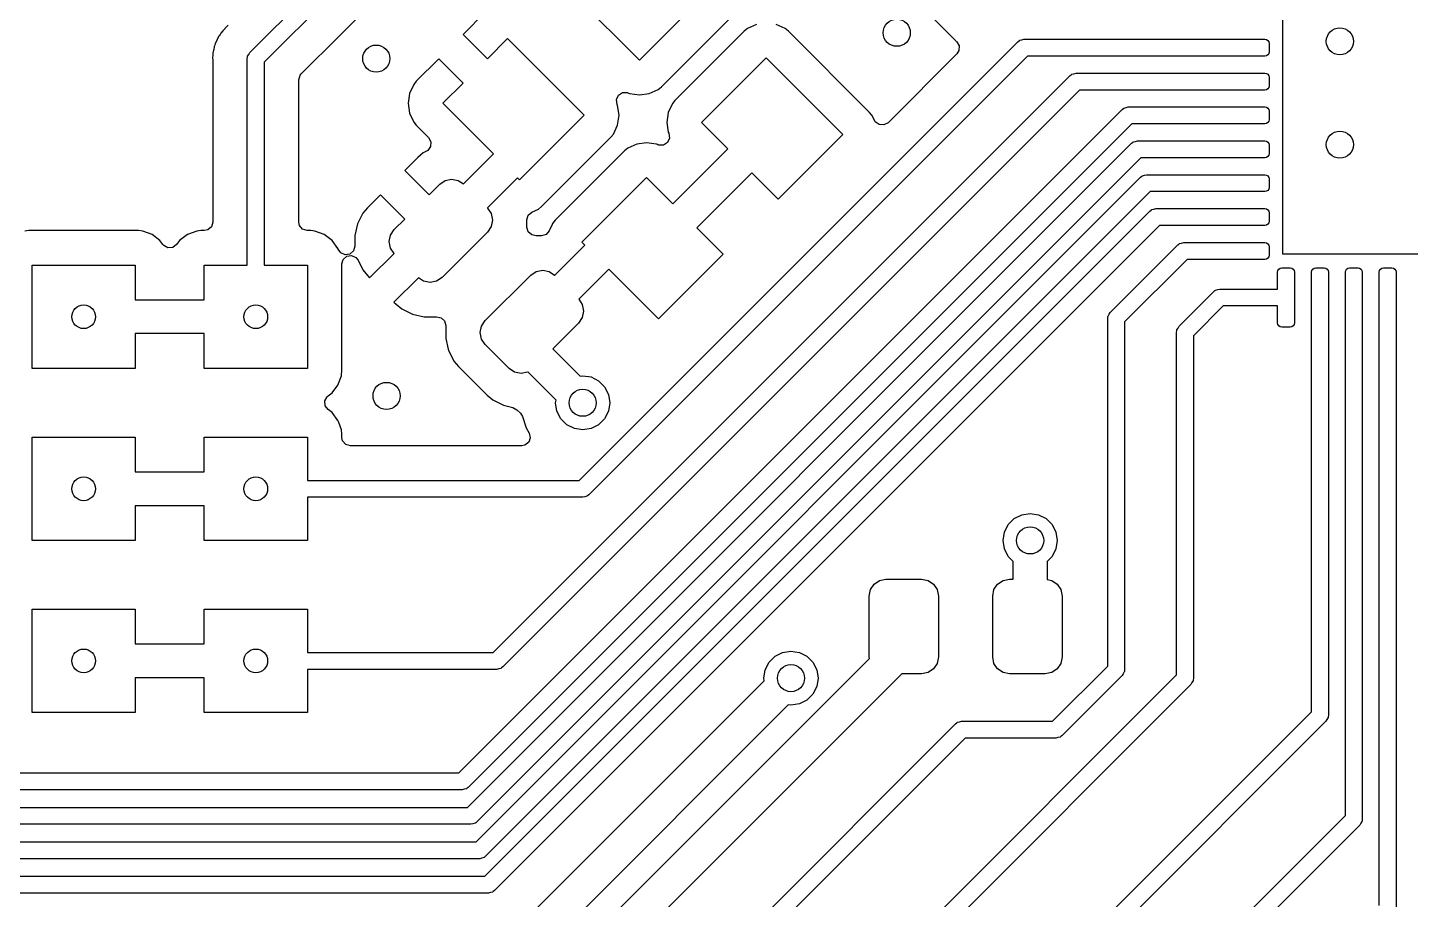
# Model space of a CAD drawing. Extents: x 6.2 to 8.58, y -5.58 to -4.
# Drawn here: x 7.077 to 7.881, y -5.279 to -4.772 of the extents above; entities that cross this region are included whole.
import ezdxf

# ---------------------------------------------------------------- set-up
doc = ezdxf.new("R2010")
doc.units = 0
doc.header["$MEASUREMENT"] = 0
doc.layers.add('BLACK', color=7, linetype='CONTINUOUS')

msp = doc.modelspace()

# ---------------------------------------------------------------- linework, layer by layer
at = {"layer": 'BLACK', "linetype": 'CONTINUOUS'}
for p, q in [((7.20652, -4.78652), (7.34652, -4.64652)), ((7.35204, -4.65492), (7.21492, -4.79204)), ((7.23639, -4.79888), (7.35888, -4.67639)), ((7.80676, -4.90374), (7.80676, -4.68326)), ((7.43291, -4.7909), (7.38837, -4.74636)), ((7.47049, -4.75331), (7.43291, -4.7909)), ((7.59188, -4.75465), (7.6165, -4.77927)), ((7.34357, -4.76288), (7.33049, -4.77595)), ((7.19206, -4.77267), (7.19125, -4.77347)), ((7.19211, -4.77261), (7.19206, -4.77267)), ((7.19398, -4.77063), (7.19211, -4.77261)), ((7.44571, -4.80641), (7.486, -4.76612)), ((7.49575, -4.77249), (7.49388, -4.774)), ((7.50099, -4.7701), (7.49575, -4.77249)), ((7.51762, -4.77249), (7.51238, -4.7701)), ((7.51949, -4.774), (7.51762, -4.77249)), ((7.51762, -4.77249), (7.51762, -4.77249)), ((7.51762, -4.77249), (7.51762, -4.77249)), ((7.18663, -4.78075), (7.18643, -4.78152)), ((7.18752, -4.77912), (7.18663, -4.78075)), ((7.18663, -4.78075), (7.18663, -4.78075)), ((7.18762, -4.77891), (7.18752, -4.77912)), ((7.18836, -4.7772), (7.18762, -4.77891)), ((7.18885, -4.77657), (7.18836, -4.7772)), ((7.18928, -4.77592), (7.18885, -4.77657)), ((7.18966, -4.77522), (7.18928, -4.77592)), ((7.19093, -4.77387), (7.18966, -4.77522)), ((7.18966, -4.77522), (7.18966, -4.77522)), ((7.19109, -4.77369), (7.19093, -4.77387)), ((7.19125, -4.77347), (7.19109, -4.77369)), ((7.33049, -4.77595), (7.33049, -4.77595)), ((7.33049, -4.77595), (7.34464, -4.79009)), ((7.34464, -4.79009), (7.35636, -4.77837)), ((7.35636, -4.77837), (7.4009, -4.82291)), ((7.39796, -5.03508), (7.65286, -4.78018)), ((7.49388, -4.774), (7.45359, -4.81429)), ((7.49388, -4.774), (7.49388, -4.774)), ((7.56674, -4.82124), (7.51949, -4.774)), ((7.51949, -4.774), (7.51949, -4.774)), ((7.6165, -4.77927), (7.61689, -4.77976)), ((7.61689, -4.77976), (7.6169, -4.77976)), ((7.6169, -4.77976), (7.6171, -4.78)), ((7.6171, -4.78), (7.61731, -4.78019)), ((7.61731, -4.78019), (7.61872, -4.7826)), ((7.65286, -4.78018), (7.65357, -4.77965)), ((7.65357, -4.77965), (7.65368, -4.77952)), ((7.65368, -4.77952), (7.65379, -4.77949)), ((7.65379, -4.77949), (7.65398, -4.77934)), ((7.65398, -4.77934), (7.65517, -4.77908)), ((7.65517, -4.77908), (7.65634, -4.77874)), ((7.65634, -4.77874), (7.78167, -4.77874)), ((7.78167, -4.77874), (7.79643, -4.77874)), ((7.79643, -4.77874), (7.79737, -4.77892)), ((7.79737, -4.77892), (7.79817, -4.77946)), ((7.79817, -4.77946), (7.7987, -4.78026)), ((7.7987, -4.78026), (7.79889, -4.7812)), ((7.185, -4.78842), (7.18487, -4.78921)), ((7.18506, -4.78765), (7.185, -4.78842)), ((7.18552, -4.78505), (7.18506, -4.78685)), ((7.18506, -4.78685), (7.18506, -4.78765)), ((7.18557, -4.78482), (7.18552, -4.78505)), ((7.18586, -4.78299), (7.18557, -4.78482)), ((7.18618, -4.78225), (7.18586, -4.78299)), ((7.18643, -4.78152), (7.18618, -4.78225)), ((7.20519, -4.78895), (7.20524, -4.78886)), ((7.2052, -4.78913), (7.20519, -4.78895)), ((7.20524, -4.78886), (7.20528, -4.78861)), ((7.20528, -4.78861), (7.20594, -4.78759)), ((7.20594, -4.78759), (7.20652, -4.78652)), ((7.65838, -4.78858), (7.40348, -5.04348)), ((7.61742, -4.78731), (7.57749, -4.82724)), ((7.61861, -4.78539), (7.61742, -4.78731)), ((7.61872, -4.7826), (7.61861, -4.78539)), ((7.7669, -4.78858), (7.65838, -4.78858)), ((7.79643, -4.78858), (7.7669, -4.78858)), ((7.79737, -4.78839), (7.79643, -4.78858)), ((7.79817, -4.78786), (7.79737, -4.78839)), ((7.7987, -4.78706), (7.79817, -4.78786)), ((7.79889, -4.78612), (7.7987, -4.78706)), ((7.79889, -4.7812), (7.79889, -4.78612)), ((7.18487, -4.78921), (7.18487, -4.78921)), ((7.18487, -4.78921), (7.18505, -4.79106)), ((7.18505, -4.79106), (7.18506, -4.79129)), ((7.18506, -4.79129), (7.18506, -4.88502)), ((7.20508, -4.79), (7.2052, -4.78913)), ((7.20508, -4.91), (7.20508, -4.79)), ((7.21492, -4.79204), (7.21492, -4.91)), ((7.31635, -4.79009), (7.30328, -4.80316)), ((7.33049, -4.80423), (7.31635, -4.79009)), ((7.31635, -4.79009), (7.31635, -4.79009)), ((7.4691, -4.82709), (7.50669, -4.78951)), ((7.50669, -4.78951), (7.55123, -4.83405)), ((7.23494, -4.80239), (7.23573, -4.7997)), ((7.23494, -4.88502), (7.23494, -4.80239)), ((7.23573, -4.7997), (7.23639, -4.79888)), ((7.30177, -4.80503), (7.29939, -4.81026)), ((7.30328, -4.80316), (7.30177, -4.80503)), ((7.30328, -4.80316), (7.30328, -4.80316)), ((7.31877, -4.81595), (7.33049, -4.80423)), ((7.34796, -5.13508), (7.68318, -4.79986)), ((7.68318, -4.79986), (7.68388, -4.79934)), ((7.68388, -4.79934), (7.684, -4.7992)), ((7.684, -4.7992), (7.6841, -4.79917)), ((7.6841, -4.79917), (7.6843, -4.79902)), ((7.6843, -4.79902), (7.68549, -4.79876)), ((7.68549, -4.79876), (7.68666, -4.79842)), ((7.68666, -4.79842), (7.78167, -4.79842)), ((7.78167, -4.79842), (7.79643, -4.79842)), ((7.79643, -4.79842), (7.79737, -4.79861)), ((7.79737, -4.79861), (7.79817, -4.79914)), ((7.79817, -4.79914), (7.7987, -4.79994)), ((7.7987, -4.79994), (7.79889, -4.80088)), ((7.79889, -4.80088), (7.79889, -4.8058)), ((7.29939, -4.81026), (7.29857, -4.81595)), ((7.6887, -4.80826), (7.35348, -5.14348)), ((7.4196, -4.81381), (7.42076, -4.81127)), ((7.42076, -4.81127), (7.42311, -4.80976)), ((7.42311, -4.80976), (7.4259, -4.80976)), ((7.4259, -4.80976), (7.42657, -4.81001)), ((7.42657, -4.81001), (7.42721, -4.8103)), ((7.42721, -4.8103), (7.43291, -4.81112)), ((7.43291, -4.81112), (7.43861, -4.8103)), ((7.43861, -4.8103), (7.44385, -4.80791)), ((7.44385, -4.80791), (7.44571, -4.80641)), ((7.7669, -4.80826), (7.6887, -4.80826)), ((7.79643, -4.80826), (7.7669, -4.80826)), ((7.79737, -4.80808), (7.79643, -4.80826)), ((7.79817, -4.80754), (7.79737, -4.80808)), ((7.7987, -4.80674), (7.79817, -4.80754)), ((7.79889, -4.8058), (7.7987, -4.80674)), ((7.29857, -4.81595), (7.29939, -4.82165)), ((7.3482, -4.84538), (7.31877, -4.81595)), ((7.32796, -5.20508), (7.71349, -4.81955)), ((7.41999, -4.81658), (7.4196, -4.81381)), ((7.42028, -4.81722), (7.41999, -4.81658)), ((7.4211, -4.82291), (7.42028, -4.81722)), ((7.42028, -4.81722), (7.42028, -4.81722)), ((7.45209, -4.81615), (7.4497, -4.82139)), ((7.45359, -4.81429), (7.45209, -4.81615)), ((7.45359, -4.81429), (7.45359, -4.81429)), ((7.71349, -4.81955), (7.7142, -4.81902)), ((7.7142, -4.81902), (7.71431, -4.81889)), ((7.71431, -4.81889), (7.71441, -4.81886)), ((7.71441, -4.81886), (7.71461, -4.81871)), ((7.71461, -4.81871), (7.7158, -4.81845)), ((7.7158, -4.81845), (7.71697, -4.81811)), ((7.71697, -4.81811), (7.78167, -4.81811)), ((7.78167, -4.81811), (7.79643, -4.81811)), ((7.79643, -4.81811), (7.79737, -4.81829)), ((7.79737, -4.81829), (7.79817, -4.81883)), ((7.79817, -4.81883), (7.7987, -4.81963)), ((7.7987, -4.81963), (7.79889, -4.82057)), ((7.79889, -4.82057), (7.79889, -4.82549)), ((7.29939, -4.82165), (7.30177, -4.82688)), ((7.30177, -4.82688), (7.30328, -4.82874)), ((7.30328, -4.82874), (7.30328, -4.82874)), ((7.30328, -4.82874), (7.31045, -4.83592)), ((7.71901, -4.82795), (7.33348, -5.21348)), ((7.4009, -4.82291), (7.36331, -4.86049)), ((7.4179, -4.83384), (7.42028, -4.8286)), ((7.42028, -4.8286), (7.4211, -4.82291)), ((7.4497, -4.82139), (7.44888, -4.82709)), ((7.44888, -4.82709), (7.4497, -4.83279)), ((7.48441, -4.8424), (7.4691, -4.82709)), ((7.56674, -4.82125), (7.56674, -4.82124)), ((7.56808, -4.82291), (7.56674, -4.82125)), ((7.56824, -4.82311), (7.56808, -4.82291)), ((7.56883, -4.82441), (7.56824, -4.82311)), ((7.56947, -4.82579), (7.56883, -4.82441)), ((7.57001, -4.82671), (7.56947, -4.82579)), ((7.57225, -4.82838), (7.57001, -4.82671)), ((7.57503, -4.82858), (7.57225, -4.82838)), ((7.57749, -4.82724), (7.57503, -4.82858)), ((7.7669, -4.82795), (7.71901, -4.82795)), ((7.79643, -4.82795), (7.7669, -4.82795)), ((7.79737, -4.82776), (7.79643, -4.82795)), ((7.79817, -4.82723), (7.79737, -4.82776)), ((7.7987, -4.82643), (7.79817, -4.82723)), ((7.79889, -4.82549), (7.7987, -4.82643)), ((7.31045, -4.83592), (7.31179, -4.83837)), ((7.37611, -4.87599), (7.41639, -4.8357)), ((7.41639, -4.8357), (7.4179, -4.83384)), ((7.41639, -4.8357), (7.41639, -4.8357)), ((7.45038, -4.83617), (7.44922, -4.83872)), ((7.4497, -4.83279), (7.44998, -4.83341)), ((7.44998, -4.83341), (7.45038, -4.83617)), ((7.55123, -4.83405), (7.51364, -4.87163)), ((7.30732, -4.84478), (7.30414, -4.84738)), ((7.30917, -4.84386), (7.30732, -4.84478)), ((7.30732, -4.84478), (7.30732, -4.84478)), ((7.30992, -4.84339), (7.30917, -4.84386)), ((7.31159, -4.84116), (7.30992, -4.84339)), ((7.31179, -4.83837), (7.31159, -4.84116)), ((7.33302, -5.22508), (7.71886, -4.83923)), ((7.42429, -4.84359), (7.384, -4.88388)), ((7.42615, -4.84209), (7.42429, -4.84359)), ((7.42429, -4.84359), (7.42429, -4.84359)), ((7.43139, -4.8397), (7.42615, -4.84209)), ((7.43709, -4.83888), (7.43139, -4.8397)), ((7.44279, -4.8397), (7.43709, -4.83888)), ((7.44341, -4.83998), (7.44279, -4.8397)), ((7.44407, -4.84023), (7.44341, -4.83998)), ((7.44686, -4.84023), (7.44407, -4.84023)), ((7.44922, -4.83872), (7.44686, -4.84023)), ((7.4524, -4.87441), (7.48441, -4.8424)), ((7.71886, -4.83923), (7.71957, -4.83871)), ((7.71957, -4.83871), (7.71968, -4.83857)), ((7.71968, -4.83857), (7.71979, -4.83854)), ((7.71979, -4.83854), (7.71998, -4.83839)), ((7.71998, -4.83839), (7.72117, -4.83813)), ((7.72117, -4.83813), (7.72234, -4.83779)), ((7.72234, -4.83779), (7.78167, -4.83779)), ((7.78167, -4.83779), (7.79643, -4.83779)), ((7.79643, -4.83779), (7.79737, -4.83798)), ((7.79737, -4.83798), (7.79817, -4.83851)), ((7.79817, -4.83851), (7.7987, -4.83931)), ((7.7987, -4.83931), (7.79889, -4.84025)), ((7.79889, -4.84517), (7.7987, -4.84611)), ((7.79889, -4.84025), (7.79889, -4.84517)), ((7.30414, -4.84738), (7.29658, -4.85494)), ((7.33071, -4.86287), (7.3482, -4.84538)), ((7.72438, -4.84763), (7.33854, -5.23348)), ((7.7669, -4.84763), (7.72438, -4.84763)), ((7.79643, -4.84763), (7.7669, -4.84763)), ((7.79737, -4.84745), (7.79643, -4.84763)), ((7.79817, -4.84691), (7.79737, -4.84745)), ((7.7987, -4.84611), (7.79817, -4.84691)), ((7.29658, -4.85494), (7.31072, -4.86908)), ((7.31687, -4.86293), (7.32007, -4.86079)), ((7.32007, -4.86079), (7.32383, -4.86004)), ((7.32383, -4.86004), (7.3276, -4.86079)), ((7.3276, -4.86079), (7.33071, -4.86287)), ((7.33807, -5.24508), (7.72423, -4.85892)), ((7.36212, -4.8593), (7.34464, -4.87678)), ((7.36331, -4.86049), (7.36212, -4.8593)), ((7.39951, -4.89669), (7.43709, -4.8591)), ((7.43709, -4.8591), (7.4524, -4.87441)), ((7.49833, -4.85632), (7.46632, -4.88833)), ((7.51364, -4.87163), (7.49833, -4.85632)), ((7.72423, -4.85892), (7.72494, -4.85839)), ((7.72494, -4.85839), (7.72505, -4.85826)), ((7.72505, -4.85826), (7.72516, -4.85823)), ((7.72516, -4.85823), (7.72535, -4.85808)), ((7.72535, -4.85808), (7.72654, -4.85782)), ((7.72654, -4.85782), (7.72771, -4.85748)), ((7.72771, -4.85748), (7.78167, -4.85748)), ((7.78167, -4.85748), (7.79643, -4.85748)), ((7.79643, -4.85748), (7.79737, -4.85766)), ((7.79737, -4.85766), (7.79817, -4.8582)), ((7.79817, -4.8582), (7.7987, -4.859)), ((7.7987, -4.859), (7.79889, -4.85994)), ((7.79889, -4.85994), (7.79889, -4.86486)), ((7.28244, -4.86908), (7.27488, -4.87664)), ((7.29658, -4.88322), (7.28244, -4.86908)), ((7.28244, -4.86908), (7.28244, -4.86908)), ((7.31072, -4.86908), (7.31687, -4.86293)), ((7.72975, -4.86732), (7.34359, -5.25348)), ((7.7669, -4.86732), (7.72975, -4.86732)), ((7.79643, -4.86732), (7.7669, -4.86732)), ((7.79737, -4.86713), (7.79643, -4.86732)), ((7.79817, -4.8666), (7.79737, -4.86713)), ((7.7987, -4.8658), (7.79817, -4.8666)), ((7.79889, -4.86486), (7.7987, -4.8658)), ((7.27488, -4.87664), (7.27228, -4.87982)), ((7.34464, -4.87678), (7.34471, -4.87685)), ((7.34471, -4.87685), (7.34685, -4.88004)), ((7.37424, -4.87749), (7.3761, -4.87599)), ((7.3761, -4.87599), (7.37611, -4.87599)), ((7.73192, -4.8775), (7.73308, -4.87716)), ((7.73308, -4.87716), (7.78167, -4.87716)), ((7.78167, -4.87716), (7.79643, -4.87716)), ((7.79643, -4.87716), (7.79737, -4.87735)), ((7.79737, -4.87735), (7.79817, -4.87788)), ((7.18506, -4.88502), (7.18427, -4.8877)), ((7.23539, -4.88708), (7.23494, -4.88502)), ((7.27228, -4.87982), (7.26915, -4.88606)), ((7.27228, -4.87982), (7.27228, -4.87982)), ((7.29043, -4.88937), (7.29658, -4.88322)), ((7.34313, -5.26508), (7.7296, -4.8786)), ((7.34685, -4.88004), (7.3476, -4.88381)), ((7.3476, -4.88381), (7.34685, -4.88757)), ((7.3676, -4.88371), (7.36838, -4.88103)), ((7.3676, -4.88729), (7.3676, -4.88371)), ((7.36838, -4.88103), (7.3705, -4.8792)), ((7.3705, -4.8792), (7.37424, -4.87749)), ((7.3705, -4.8792), (7.3705, -4.8792)), ((7.37424, -4.87749), (7.37424, -4.87749)), ((7.384, -4.88388), (7.38249, -4.88575)), ((7.384, -4.88388), (7.384, -4.88388)), ((7.7296, -4.8786), (7.73031, -4.87808)), ((7.73031, -4.87808), (7.73042, -4.87794)), ((7.73042, -4.87794), (7.73053, -4.87791)), ((7.73053, -4.87791), (7.73073, -4.87776)), ((7.73073, -4.87776), (7.73192, -4.8775)), ((7.79817, -4.87788), (7.7987, -4.87868)), ((7.7987, -4.87868), (7.79889, -4.87962)), ((7.79889, -4.88454), (7.7987, -4.88548)), ((7.79889, -4.87962), (7.79889, -4.88454)), ((7.07808, -4.88998), (7.0757, -4.89024)), ((7.07809, -4.88998), (7.07808, -4.88998)), ((7.14191, -4.88998), (7.07809, -4.88998)), ((7.14192, -4.88998), (7.14191, -4.88998)), ((7.1443, -4.89024), (7.14192, -4.88998)), ((7.14969, -4.89225), (7.1443, -4.89024)), ((7.1443, -4.89024), (7.1443, -4.89024)), ((7.1543, -4.8957), (7.14969, -4.89225)), ((7.14969, -4.89225), (7.14969, -4.89225)), ((7.17031, -4.89225), (7.1657, -4.8957)), ((7.1757, -4.89024), (7.17031, -4.89225)), ((7.17031, -4.89225), (7.17031, -4.89225)), ((7.17808, -4.88998), (7.1757, -4.89024)), ((7.1757, -4.89024), (7.1757, -4.89024)), ((7.1801, -4.88998), (7.17808, -4.88998)), ((7.18216, -4.88953), (7.1801, -4.88998)), ((7.18427, -4.8877), (7.18216, -4.88953)), ((7.23722, -4.88919), (7.23539, -4.88708)), ((7.2399, -4.88998), (7.23722, -4.88919)), ((7.24191, -4.88998), (7.2399, -4.88998)), ((7.24192, -4.88998), (7.24191, -4.88998)), ((7.2443, -4.89024), (7.24192, -4.88998)), ((7.24969, -4.89225), (7.2443, -4.89024)), ((7.2443, -4.89024), (7.2443, -4.89024)), ((7.2543, -4.8957), (7.24969, -4.89225)), ((7.24969, -4.89225), (7.24969, -4.89225)), ((7.26915, -4.88606), (7.26754, -4.89285)), ((7.26754, -4.89285), (7.26754, -4.89907)), ((7.28754, -4.89633), (7.28829, -4.89257)), ((7.28829, -4.89257), (7.29043, -4.88937)), ((7.34471, -4.89077), (7.31827, -4.91721)), ((7.34685, -4.88757), (7.34471, -4.89077)), ((7.73512, -4.887), (7.34865, -5.27348)), ((7.36755, -4.88788), (7.36758, -4.88743)), ((7.36826, -4.89058), (7.36755, -4.88788)), ((7.36758, -4.88743), (7.3676, -4.88729)), ((7.37033, -4.89247), (7.36826, -4.89058)), ((7.37295, -4.89291), (7.37033, -4.89247)), ((7.37295, -4.89292), (7.37295, -4.89291)), ((7.37298, -4.89292), (7.37295, -4.89292)), ((7.37308, -4.89294), (7.37298, -4.89292)), ((7.37324, -4.89292), (7.37308, -4.89294)), ((7.37603, -4.89292), (7.37324, -4.89292)), ((7.37871, -4.89213), (7.37603, -4.89292)), ((7.38054, -4.89002), (7.37871, -4.89213)), ((7.38055, -4.89), (7.38054, -4.89002)), ((7.38215, -4.88649), (7.38055, -4.89)), ((7.38249, -4.88575), (7.38215, -4.88649)), ((7.46632, -4.88833), (7.48163, -4.90364)), ((7.7669, -4.887), (7.73512, -4.887)), ((7.79643, -4.887), (7.7669, -4.887)), ((7.79737, -4.88682), (7.79643, -4.887)), ((7.79817, -4.88628), (7.79737, -4.88682)), ((7.7987, -4.88548), (7.79817, -4.88628)), ((7.15603, -4.89801), (7.1543, -4.8957)), ((7.15649, -4.89854), (7.15603, -4.89801)), ((7.15895, -4.89988), (7.15649, -4.89854)), ((7.16173, -4.89968), (7.15895, -4.89988)), ((7.16397, -4.89801), (7.16173, -4.89968)), ((7.1657, -4.8957), (7.16397, -4.89801)), ((7.25775, -4.90031), (7.2543, -4.8957)), ((7.25779, -4.90042), (7.25775, -4.90031)), ((7.25775, -4.90031), (7.25775, -4.90031)), ((7.25775, -4.90031), (7.25775, -4.90031)), ((7.25794, -4.9008), (7.25779, -4.90042)), ((7.25933, -4.90282), (7.25794, -4.9008)), ((7.26754, -4.89907), (7.26676, -4.90175)), ((7.28829, -4.9001), (7.28754, -4.89633)), ((7.29034, -4.90316), (7.28829, -4.9001)), ((7.38376, -4.91589), (7.40123, -4.89841)), ((7.40123, -4.89841), (7.39951, -4.89669)), ((7.70652, -4.93752), (7.74575, -4.89829)), ((7.74575, -4.89829), (7.74646, -4.89776)), ((7.74646, -4.89776), (7.74657, -4.89763)), ((7.74657, -4.89763), (7.74667, -4.8976)), ((7.74667, -4.8976), (7.74687, -4.89745)), ((7.74687, -4.89745), (7.74806, -4.89719)), ((7.74806, -4.89719), (7.74923, -4.89685)), ((7.74923, -4.89685), (7.78167, -4.89685)), ((7.78167, -4.89685), (7.79643, -4.89685)), ((7.79643, -4.89685), (7.79737, -4.89703)), ((7.79737, -4.89703), (7.79817, -4.89757)), ((7.79817, -4.89757), (7.7987, -4.89837)), ((7.7987, -4.89837), (7.79889, -4.89931)), ((7.79889, -4.89931), (7.79889, -4.90423)), ((7.26188, -4.90398), (7.25933, -4.90282)), ((7.26002, -4.90935), (7.26081, -4.90667)), ((7.26002, -4.97191), (7.26002, -4.90935)), ((7.26081, -4.90667), (7.26292, -4.90484)), ((7.26464, -4.90358), (7.26188, -4.90398)), ((7.26292, -4.90484), (7.26569, -4.90444)), ((7.26676, -4.90175), (7.26464, -4.90358)), ((7.26569, -4.90444), (7.26823, -4.90561)), ((7.26823, -4.90561), (7.26941, -4.90713)), ((7.26941, -4.90713), (7.27228, -4.91284)), ((7.27617, -4.91732), (7.29034, -4.90316)), ((7.48163, -4.90364), (7.44405, -4.94123)), ((7.75127, -4.90669), (7.71492, -4.94304)), ((7.7669, -4.90669), (7.75127, -4.90669)), ((7.79643, -4.90669), (7.7669, -4.90669)), ((7.79737, -4.9065), (7.79643, -4.90669)), ((7.79817, -4.90597), (7.79737, -4.9065)), ((7.7987, -4.90517), (7.79817, -4.90597)), ((7.79889, -4.90423), (7.7987, -4.90517)), ((8.02724, -4.90374), (7.80676, -4.90374)), ((7.08, -4.97), (7.08, -4.91)), ((7.08, -4.91), (7.14, -4.91)), ((7.14, -4.91), (7.14, -4.93016)), ((7.18, -4.93016), (7.18, -4.91)), ((7.18, -4.91), (7.20508, -4.91)), ((7.21492, -4.91), (7.24, -4.91)), ((7.24, -4.91), (7.24, -4.97)), ((7.27228, -4.91284), (7.27228, -4.91284)), ((7.27228, -4.91284), (7.27488, -4.91603)), ((7.27488, -4.91603), (7.27617, -4.91732)), ((7.27617, -4.91732), (7.27617, -4.91732)), ((7.30448, -4.9173), (7.29032, -4.93147)), ((7.30754, -4.91935), (7.30448, -4.9173)), ((7.31827, -4.91721), (7.31507, -4.91935)), ((7.34332, -4.94227), (7.36977, -4.91582)), ((7.36977, -4.91582), (7.37296, -4.91369)), ((7.37296, -4.91369), (7.37673, -4.91294)), ((7.37673, -4.91294), (7.38049, -4.91369)), ((7.38049, -4.91369), (7.38369, -4.91582)), ((7.38369, -4.91582), (7.38376, -4.91589)), ((7.41515, -4.91233), (7.39766, -4.92982)), ((7.44405, -4.94123), (7.41515, -4.91233)), ((7.80381, -4.91407), (7.804, -4.91313)), ((7.80381, -4.92391), (7.80381, -4.91407)), ((7.804, -4.91313), (7.80453, -4.91233)), ((7.80453, -4.91233), (7.80533, -4.9118)), ((7.80533, -4.9118), (7.80627, -4.91161)), ((7.80627, -4.91161), (7.81119, -4.91161)), ((7.81119, -4.91161), (7.81213, -4.9118)), ((7.81213, -4.9118), (7.81293, -4.91233)), ((7.81293, -4.91233), (7.81347, -4.91313)), ((7.81347, -4.91313), (7.81365, -4.91407)), ((7.81365, -4.91407), (7.81365, -4.9436)), ((7.8235, -4.91407), (7.82368, -4.91313)), ((7.8235, -4.92883), (7.8235, -4.91407)), ((7.82368, -4.91313), (7.82422, -4.91233)), ((7.82422, -4.91233), (7.82502, -4.9118)), ((7.82502, -4.9118), (7.82596, -4.91161)), ((7.82596, -4.91161), (7.83088, -4.91161)), ((7.83088, -4.91161), (7.83182, -4.9118)), ((7.83182, -4.9118), (7.83262, -4.91233)), ((7.83262, -4.91233), (7.83315, -4.91313)), ((7.83315, -4.91313), (7.83334, -4.91407)), ((7.83334, -4.91407), (7.83334, -4.92883)), ((7.84318, -4.91407), (7.84337, -4.91313)), ((7.84318, -4.92883), (7.84318, -4.91407)), ((7.84337, -4.91313), (7.8439, -4.91233)), ((7.8439, -4.91233), (7.8447, -4.9118)), ((7.8447, -4.9118), (7.84564, -4.91161)), ((7.84564, -4.91161), (7.85056, -4.91161)), ((7.85056, -4.91161), (7.8515, -4.9118)), ((7.8515, -4.9118), (7.8523, -4.91233)), ((7.8523, -4.91233), (7.85284, -4.91313)), ((7.85284, -4.91313), (7.85302, -4.91407)), ((7.85302, -4.91407), (7.85302, -4.92883)), ((7.86287, -4.91407), (7.86305, -4.91313)), ((7.86287, -4.92883), (7.86287, -4.91407)), ((7.86305, -4.91313), (7.86359, -4.91233)), ((7.86359, -4.91233), (7.86439, -4.9118)), ((7.86439, -4.9118), (7.86533, -4.91161)), ((7.86533, -4.91161), (7.87025, -4.91161)), ((7.87025, -4.91161), (7.87119, -4.9118)), ((7.87119, -4.9118), (7.87199, -4.91233)), ((7.87199, -4.91233), (7.87252, -4.91313)), ((7.87252, -4.91313), (7.87271, -4.91407)), ((7.87271, -4.91407), (7.87271, -4.92883)), ((7.31131, -4.9201), (7.30754, -4.91935)), ((7.31507, -4.91935), (7.31131, -4.9201)), ((7.74652, -4.94552), (7.76669, -4.92535)), ((7.76669, -4.92535), (7.76739, -4.92483)), ((7.76739, -4.92483), (7.7675, -4.92469)), ((7.7675, -4.92469), (7.76761, -4.92466)), ((7.76761, -4.92466), (7.76781, -4.92452)), ((7.76781, -4.92452), (7.769, -4.92426)), ((7.769, -4.92426), (7.77017, -4.92391)), ((7.77017, -4.92391), (7.80381, -4.92391)), ((7.14, -4.93016), (7.18, -4.93016)), ((7.29032, -4.93147), (7.29032, -4.93147)), ((7.29032, -4.93147), (7.29161, -4.93276)), ((7.29161, -4.93276), (7.2948, -4.93536)), ((7.39766, -4.92982), (7.39974, -4.93293)), ((7.39974, -4.93293), (7.40049, -4.9367)), ((7.8235, -5.16954), (7.8235, -4.92883)), ((7.8235, -4.92883), (7.8235, -4.92883)), ((7.83334, -4.92883), (7.83334, -4.92883)), ((7.83334, -4.92883), (7.83334, -5.17158)), ((7.84318, -5.22986), (7.84318, -4.92883)), ((7.84318, -4.92883), (7.84318, -4.92883)), ((7.85302, -4.92883), (7.85302, -5.2319)), ((7.86287, -5.28217), (7.86287, -4.92883)), ((7.86287, -4.92883), (7.86287, -4.92883)), ((7.87271, -4.92883), (7.87271, -4.92883)), ((7.87271, -4.92883), (7.87271, -5.28421)), ((7.2948, -4.93536), (7.2948, -4.93536)), ((7.2948, -4.93536), (7.30103, -4.93849)), ((7.30103, -4.93849), (7.30782, -4.9401)), ((7.30782, -4.9401), (7.30782, -4.9401)), ((7.30782, -4.9401), (7.31479, -4.9401)), ((7.31479, -4.9401), (7.31493, -4.94008)), ((7.31493, -4.94008), (7.31503, -4.9401)), ((7.31503, -4.9401), (7.31508, -4.9401)), ((7.31508, -4.9401), (7.31508, -4.9401)), ((7.31508, -4.9401), (7.31769, -4.94055)), ((7.31769, -4.94055), (7.31975, -4.94244)), ((7.39974, -4.94047), (7.39761, -4.94366)), ((7.40049, -4.9367), (7.39974, -4.94047)), ((7.70508, -4.941), (7.7052, -4.94013)), ((7.70508, -5.14296), (7.70508, -4.941)), ((7.70519, -4.93995), (7.70524, -4.93986)), ((7.7052, -4.94013), (7.70519, -4.93995)), ((7.70524, -4.93986), (7.70528, -4.93961)), ((7.70528, -4.93961), (7.70594, -4.93859)), ((7.70594, -4.93859), (7.70652, -4.93752)), ((7.7722, -4.93376), (7.75492, -4.95104)), ((7.80381, -4.93376), (7.7722, -4.93376)), ((7.80381, -4.9436), (7.80381, -4.93376)), ((7.31975, -4.94244), (7.32047, -4.94514)), ((7.32044, -4.94558), (7.32042, -4.94574)), ((7.32042, -4.94574), (7.32042, -4.94574)), ((7.32042, -4.94574), (7.32042, -4.95272)), ((7.32047, -4.94514), (7.32044, -4.94558)), ((7.34044, -4.94923), (7.34119, -4.94546)), ((7.34119, -4.95299), (7.34044, -4.94923)), ((7.34119, -4.94546), (7.34332, -4.94227)), ((7.39761, -4.94366), (7.38259, -4.95867)), ((7.71492, -4.94304), (7.71492, -5.145)), ((7.74508, -4.949), (7.7452, -4.94813)), ((7.74508, -5.14812), (7.74508, -4.949)), ((7.74519, -4.94795), (7.74524, -4.94786)), ((7.7452, -4.94813), (7.74519, -4.94795)), ((7.74524, -4.94786), (7.74528, -4.94761)), ((7.74528, -4.94761), (7.74594, -4.94659)), ((7.74594, -4.94659), (7.74652, -4.94552)), ((7.804, -4.94454), (7.80381, -4.9436)), ((7.80453, -4.94534), (7.804, -4.94454)), ((7.80533, -4.94587), (7.80453, -4.94534)), ((7.80627, -4.94606), (7.80533, -4.94587)), ((7.81119, -4.94606), (7.80627, -4.94606)), ((7.81213, -4.94587), (7.81119, -4.94606)), ((7.81293, -4.94534), (7.81213, -4.94587)), ((7.81347, -4.94454), (7.81293, -4.94534)), ((7.81365, -4.9436), (7.81347, -4.94454)), ((7.18, -4.94984), (7.14, -4.94984)), ((7.14, -4.94984), (7.14, -4.97)), ((7.18, -4.97), (7.18, -4.94984)), ((7.32042, -4.95272), (7.32187, -4.95885)), ((7.34332, -4.95619), (7.34119, -4.95299)), ((7.35724, -4.97011), (7.34332, -4.95619)), ((7.75492, -4.95104), (7.75492, -5.15016)), ((7.32187, -4.95885), (7.32203, -4.95951)), ((7.32203, -4.95951), (7.32516, -4.96575)), ((7.32516, -4.96575), (7.32516, -4.96575)), ((7.32516, -4.96575), (7.32516, -4.96575)), ((7.32516, -4.96575), (7.32776, -4.96894)), ((7.38259, -4.95867), (7.39842, -4.9745)), ((7.14, -4.97), (7.08, -4.97)), ((7.24, -4.97), (7.18, -4.97)), ((7.25976, -4.9743), (7.25986, -4.97341)), ((7.25986, -4.97341), (7.26002, -4.97192)), ((7.26002, -4.97192), (7.26002, -4.97191)), ((7.32776, -4.96894), (7.34449, -4.98567)), ((7.36043, -4.97224), (7.35724, -4.97011)), ((7.3642, -4.97299), (7.36043, -4.97224)), ((7.36797, -4.97224), (7.3642, -4.97299)), ((7.36818, -4.9721), (7.36797, -4.97224)), ((7.3845, -4.98842), (7.36818, -4.9721)), ((7.2543, -4.9843), (7.25775, -4.97969)), ((7.25775, -4.97969), (7.25976, -4.9743)), ((7.25775, -4.97969), (7.25775, -4.97969)), ((7.25775, -4.97969), (7.25775, -4.97969)), ((7.39842, -4.9745), (7.4, -4.97425)), ((7.4, -4.97425), (7.40487, -4.97502)), ((7.40487, -4.97502), (7.40926, -4.97726)), ((7.40926, -4.97726), (7.41274, -4.98074)), ((7.41274, -4.98074), (7.41498, -4.98513)), ((7.25012, -4.98895), (7.25146, -4.98649)), ((7.25032, -4.99173), (7.25012, -4.98895)), ((7.25146, -4.98649), (7.25199, -4.98603)), ((7.25199, -4.98603), (7.2543, -4.9843)), ((7.34449, -4.98567), (7.34768, -4.98827)), ((7.34768, -4.98827), (7.35392, -4.9914)), ((7.38425, -4.99), (7.3845, -4.98842)), ((7.41498, -4.98513), (7.41575, -4.99)), ((7.25199, -4.99397), (7.25032, -4.99173)), ((7.2543, -4.9957), (7.25199, -4.99397)), ((7.25775, -5.00031), (7.2543, -4.9957)), ((7.35392, -4.9914), (7.35943, -4.99271)), ((7.35943, -4.99271), (7.36179, -4.99402)), ((7.36179, -4.99402), (7.36377, -4.99601)), ((7.36377, -4.99601), (7.36498, -4.99798)), ((7.38502, -4.99487), (7.38425, -4.99)), ((7.38726, -4.99926), (7.38502, -4.99487)), ((7.41498, -4.99487), (7.41274, -4.99926)), ((7.41575, -4.99), (7.41498, -4.99487)), ((7.2582, -5.00151), (7.25775, -5.00031)), ((7.25775, -5.00031), (7.25775, -5.00031)), ((7.25775, -5.00031), (7.25775, -5.00031)), ((7.25976, -5.0057), (7.2582, -5.00151)), ((7.26002, -5.00808), (7.25976, -5.0057)), ((7.25976, -5.0057), (7.25976, -5.0057)), ((7.36498, -4.99798), (7.36714, -5.00463)), ((7.36714, -5.00463), (7.36714, -5.00463)), ((7.36714, -5.00463), (7.36887, -5.00762)), ((7.39074, -5.00274), (7.38726, -4.99926)), ((7.39513, -5.00498), (7.39074, -5.00274)), ((7.4, -5.00575), (7.39513, -5.00498)), ((7.40487, -5.00498), (7.4, -5.00575)), ((7.40926, -5.00274), (7.40487, -5.00498)), ((7.41274, -4.99926), (7.40926, -5.00274)), ((7.08, -5.07), (7.08, -5.01)), ((7.08, -5.01), (7.14, -5.01)), ((7.14, -5.01), (7.14, -5.03016)), ((7.18, -5.03016), (7.18, -5.01)), ((7.18, -5.01), (7.24, -5.01)), ((7.24, -5.01), (7.24, -5.03508)), ((7.26002, -5.00809), (7.26002, -5.00808)), ((7.26002, -5.0101), (7.26002, -5.00809)), ((7.26047, -5.01216), (7.26002, -5.0101)), ((7.2623, -5.01427), (7.26047, -5.01216)), ((7.36862, -5.01298), (7.36642, -5.0147)), ((7.36953, -5.01033), (7.36862, -5.01298)), ((7.36887, -5.00762), (7.36953, -5.01033)), ((7.26498, -5.01506), (7.2623, -5.01427)), ((7.36457, -5.01506), (7.26498, -5.01506)), ((7.36642, -5.0147), (7.36457, -5.01506)), ((7.14, -5.03016), (7.18, -5.03016)), ((7.24, -5.03508), (7.39796, -5.03508)), ((7.4, -5.04492), (7.24, -5.04492)), ((7.24, -5.04492), (7.24, -5.07)), ((7.40117, -5.04458), (7.4, -5.04492)), ((7.40236, -5.04432), (7.40117, -5.04458)), ((7.40256, -5.04417), (7.40236, -5.04432)), ((7.40266, -5.04414), (7.40256, -5.04417)), ((7.40278, -5.04401), (7.40266, -5.04414)), ((7.40348, -5.04348), (7.40278, -5.04401)), ((7.18, -5.04984), (7.14, -5.04984)), ((7.14, -5.04984), (7.14, -5.07)), ((7.18, -5.07), (7.18, -5.04984)), ((7.64502, -5.06513), (7.64726, -5.06074)), ((7.64726, -5.06074), (7.65074, -5.05726)), ((7.65074, -5.05726), (7.65513, -5.05502)), ((7.65513, -5.05502), (7.66, -5.05425)), ((7.66, -5.05425), (7.66487, -5.05502)), ((7.66487, -5.05502), (7.66926, -5.05726)), ((7.66926, -5.05726), (7.67274, -5.06074)), ((7.67274, -5.06074), (7.67498, -5.06513)), ((7.14, -5.07), (7.08, -5.07)), ((7.24, -5.07), (7.18, -5.07)), ((7.64425, -5.07), (7.64502, -5.06513)), ((7.64502, -5.07487), (7.64425, -5.07)), ((7.67498, -5.06513), (7.67575, -5.07)), ((7.67575, -5.07), (7.67498, -5.07487)), ((7.64726, -5.07926), (7.64502, -5.07487)), ((7.67498, -5.07487), (7.67274, -5.07926)), ((7.65016, -5.08215), (7.64726, -5.07926)), ((7.65016, -5.09244), (7.65016, -5.08215)), ((7.67274, -5.07926), (7.66984, -5.08215)), ((7.66984, -5.08215), (7.66984, -5.09266)), ((7.56928, -5.09532), (7.57247, -5.09319)), ((7.57247, -5.09319), (7.57624, -5.09244)), ((7.57624, -5.09244), (7.59691, -5.09244)), ((7.59691, -5.09244), (7.60068, -5.09319)), ((7.60068, -5.09319), (7.60387, -5.09532)), ((7.64113, -5.09532), (7.64432, -5.09319)), ((7.64432, -5.09319), (7.64809, -5.09244)), ((7.64809, -5.09244), (7.65016, -5.09244)), ((7.66984, -5.09266), (7.67253, -5.09319)), ((7.67253, -5.09319), (7.67572, -5.09532)), ((7.5664, -5.10228), (7.56715, -5.09852)), ((7.5664, -5.13772), (7.5664, -5.10228)), ((7.56715, -5.09852), (7.56928, -5.09532)), ((7.60387, -5.09532), (7.606, -5.09852)), ((7.606, -5.09852), (7.60675, -5.10228)), ((7.60675, -5.10228), (7.60675, -5.13772)), ((7.63825, -5.10228), (7.639, -5.09852)), ((7.63825, -5.13772), (7.63825, -5.10228)), ((7.639, -5.09852), (7.64113, -5.09532)), ((7.67572, -5.09532), (7.67785, -5.09852)), ((7.67785, -5.09852), (7.6786, -5.10228)), ((7.6786, -5.10228), (7.6786, -5.13772)), ((7.08, -5.17), (7.08, -5.11)), ((7.08, -5.11), (7.14, -5.11)), ((7.14, -5.11), (7.14, -5.13016)), ((7.18, -5.13016), (7.18, -5.11)), ((7.18, -5.11), (7.24, -5.11)), ((7.24, -5.11), (7.24, -5.13508)), ((7.14, -5.13016), (7.18, -5.13016)), ((7.51616, -5.13502), (7.52103, -5.13425)), ((7.52103, -5.13425), (7.52589, -5.13502)), ((7.24, -5.13508), (7.34796, -5.13508)), ((7.35366, -5.35142), (7.56656, -5.13852)), ((7.50605, -5.14513), (7.50828, -5.14074)), ((7.50828, -5.14074), (7.51177, -5.13726)), ((7.51177, -5.13726), (7.51616, -5.13502)), ((7.52589, -5.13502), (7.53028, -5.13726)), ((7.53028, -5.13726), (7.53377, -5.14074)), ((7.53377, -5.14074), (7.536, -5.14513)), ((7.56656, -5.13852), (7.5664, -5.13772)), ((7.606, -5.14148), (7.60387, -5.14468)), ((7.60675, -5.13772), (7.606, -5.14148)), ((7.639, -5.14148), (7.63825, -5.13772)), ((7.64113, -5.14468), (7.639, -5.14148)), ((7.67785, -5.14148), (7.67572, -5.14468)), ((7.6786, -5.13772), (7.67785, -5.14148)), ((7.18, -5.14984), (7.14, -5.14984)), ((7.14, -5.14984), (7.14, -5.17)), ((7.18, -5.17), (7.18, -5.14984)), ((7.35, -5.14492), (7.24, -5.14492)), ((7.24, -5.14492), (7.24, -5.17)), ((7.35117, -5.14458), (7.35, -5.14492)), ((7.35236, -5.14432), (7.35117, -5.14458)), ((7.35256, -5.14417), (7.35236, -5.14432)), ((7.35266, -5.14414), (7.35256, -5.14417)), ((7.35278, -5.14401), (7.35266, -5.14414)), ((7.35348, -5.14348), (7.35278, -5.14401)), ((7.58536, -5.14756), (7.3647, -5.36822)), ((7.50528, -5.15), (7.50605, -5.14513)), ((7.50553, -5.15158), (7.50528, -5.15)), ((7.536, -5.14513), (7.53677, -5.15)), ((7.53677, -5.15), (7.536, -5.15487)), ((7.54652, -5.34668), (7.74508, -5.14812)), ((7.59691, -5.14756), (7.58536, -5.14756)), ((7.60068, -5.14681), (7.59691, -5.14756)), ((7.60387, -5.14468), (7.60068, -5.14681)), ((7.64432, -5.14681), (7.64113, -5.14468)), ((7.64809, -5.14756), (7.64432, -5.14681)), ((7.66876, -5.14756), (7.64809, -5.14756)), ((7.67253, -5.14681), (7.66876, -5.14756)), ((7.67572, -5.14468), (7.67253, -5.14681)), ((7.67296, -5.17508), (7.70508, -5.14296)), ((7.71348, -5.14848), (7.67848, -5.18348)), ((7.71406, -5.14741), (7.71348, -5.14848)), ((7.71472, -5.14639), (7.71406, -5.14741)), ((7.71476, -5.14614), (7.71472, -5.14639)), ((7.71481, -5.14605), (7.71476, -5.14614)), ((7.71492, -5.145), (7.7148, -5.14587)), ((7.7148, -5.14587), (7.71481, -5.14605)), ((7.75492, -5.15016), (7.7548, -5.15103)), ((7.36444, -5.29267), (7.50553, -5.15158)), ((7.536, -5.15487), (7.53377, -5.15926)), ((7.75348, -5.15364), (7.55492, -5.3522)), ((7.75406, -5.15257), (7.75348, -5.15364)), ((7.75472, -5.15154), (7.75406, -5.15257)), ((7.75476, -5.1513), (7.75472, -5.15154)), ((7.75481, -5.1512), (7.75476, -5.1513)), ((7.7548, -5.15103), (7.75481, -5.1512)), ((7.51945, -5.1655), (7.37547, -5.30947)), ((7.52103, -5.16575), (7.51945, -5.1655)), ((7.52589, -5.16498), (7.52103, -5.16575)), ((7.53028, -5.16274), (7.52589, -5.16498)), ((7.53377, -5.15926), (7.53028, -5.16274)), ((7.14, -5.17), (7.08, -5.17)), ((7.24, -5.17), (7.18, -5.17)), ((7.6666, -5.32644), (7.8235, -5.16954)), ((7.83248, -5.17399), (7.8319, -5.17506)), ((7.83314, -5.17297), (7.83248, -5.17399)), ((7.83317, -5.17272), (7.83314, -5.17297)), ((7.83323, -5.17263), (7.83317, -5.17272)), ((7.83334, -5.17158), (7.83321, -5.17245)), ((7.83321, -5.17245), (7.83323, -5.17263)), ((7.44652, -5.34668), (7.61668, -5.17652)), ((7.61668, -5.17652), (7.61738, -5.17599)), ((7.61738, -5.17599), (7.6175, -5.17586)), ((7.6175, -5.17586), (7.6176, -5.17583)), ((7.6176, -5.17583), (7.6178, -5.17568)), ((7.6178, -5.17568), (7.61899, -5.17542)), ((7.61899, -5.17542), (7.62016, -5.17508)), ((7.62016, -5.17508), (7.67296, -5.17508)), ((7.8319, -5.17506), (7.67375, -5.33321)), ((7.6222, -5.18492), (7.45492, -5.3522)), ((7.675, -5.18492), (7.6222, -5.18492)), ((7.67617, -5.18458), (7.675, -5.18492)), ((7.67736, -5.18432), (7.67617, -5.18458)), ((7.67756, -5.18417), (7.67736, -5.18432)), ((7.67766, -5.18414), (7.67756, -5.18417)), ((7.67778, -5.18401), (7.67766, -5.18414)), ((7.67848, -5.18348), (7.67778, -5.18401)), ((7.01704, -5.20508), (7.32796, -5.20508)), ((7.33117, -5.21458), (7.33, -5.21492)), ((7.33236, -5.21432), (7.33117, -5.21458)), ((7.33256, -5.21417), (7.33236, -5.21432)), ((7.33266, -5.21414), (7.33256, -5.21417)), ((7.33278, -5.21401), (7.33266, -5.21414)), ((7.33348, -5.21348), (7.33278, -5.21401)), ((7.33, -5.21492), (7.015, -5.21492)), ((6.99266, -5.22508), (7.33302, -5.22508)), ((7.74652, -5.32652), (7.84318, -5.22986)), ((7.33506, -5.23492), (6.99062, -5.23492)), ((7.33622, -5.23458), (7.33506, -5.23492)), ((7.33741, -5.23432), (7.33622, -5.23458)), ((7.33761, -5.23417), (7.33741, -5.23432)), ((7.33772, -5.23414), (7.33761, -5.23417)), ((7.33783, -5.23401), (7.33772, -5.23414)), ((7.33854, -5.23348), (7.33783, -5.23401)), ((7.85158, -5.23538), (7.75492, -5.33204)), ((7.85217, -5.23431), (7.85158, -5.23538)), ((7.85282, -5.23328), (7.85217, -5.23431)), ((7.85286, -5.23304), (7.85282, -5.23328)), ((7.85291, -5.23294), (7.85286, -5.23304)), ((7.85302, -5.2319), (7.8529, -5.23277)), ((7.8529, -5.23277), (7.85291, -5.23294)), ((6.97232, -5.24508), (7.33807, -5.24508)), ((7.34011, -5.25492), (6.97028, -5.25492)), ((7.34128, -5.25458), (7.34011, -5.25492)), ((7.34247, -5.25432), (7.34128, -5.25458)), ((7.34267, -5.25417), (7.34247, -5.25432)), ((7.34277, -5.25414), (7.34267, -5.25417)), ((7.34289, -5.25401), (7.34277, -5.25414)), ((7.34359, -5.25348), (7.34289, -5.25401)), ((6.96604, -5.26508), (7.34313, -5.26508)), ((7.34517, -5.27492), (6.964, -5.27492)), ((7.34633, -5.27458), (7.34517, -5.27492)), ((7.34753, -5.27432), (7.34633, -5.27458)), ((7.34772, -5.27417), (7.34753, -5.27432)), ((7.34783, -5.27414), (7.34772, -5.27417)), ((7.34794, -5.27401), (7.34783, -5.27414)), ((7.34865, -5.27348), (7.34794, -5.27401))]:
    msp.add_line(p, q, dxfattribs=at)
at = {"layer": 'BLACK'}
for centre, radius in [((7.5825, -4.775), 0.00787), ((7.84, -4.78), 0.00787), ((7.28, -4.79), 0.00787), ((7.84, -4.84), 0.00787), ((7.11, -4.94), 0.00689), ((7.21, -4.94), 0.00689), ((7.286, -4.986), 0.00787), ((7.4, -4.99), 0.00787), ((7.11, -5.04), 0.00689), ((7.21, -5.04), 0.00689), ((7.66, -5.07), 0.00787), ((7.11, -5.14), 0.00689), ((7.21, -5.14), 0.00689), ((7.52103, -5.15), 0.00787)]:
    msp.add_circle(centre, radius, dxfattribs=at)

doc.saveas('drawing.dxf')
